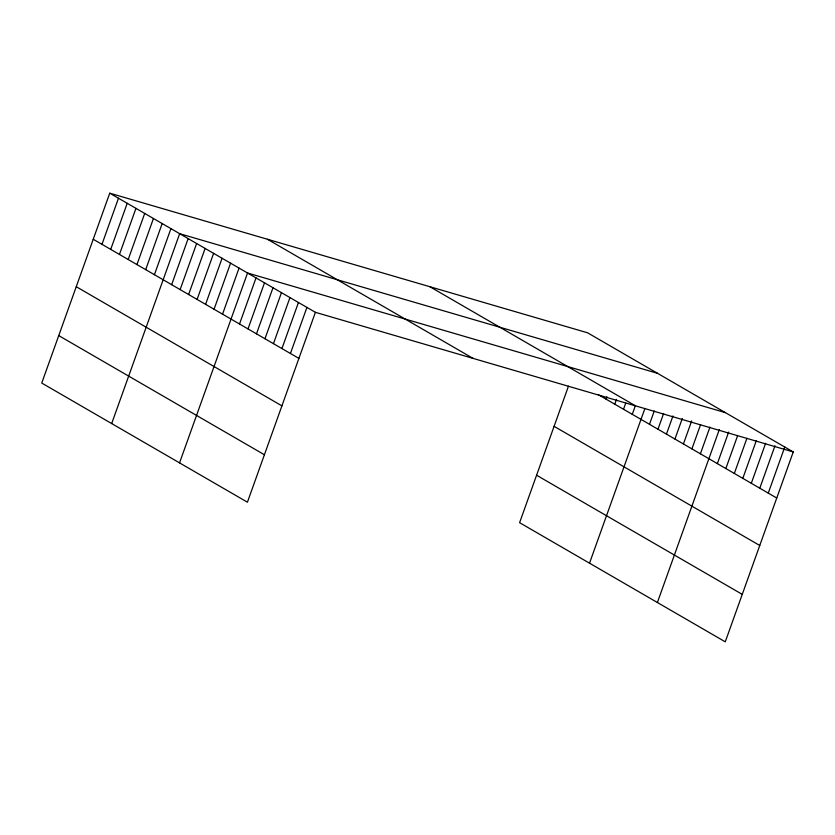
<?xml version="1.0" encoding="UTF-8"?>
<svg xmlns="http://www.w3.org/2000/svg" width="835" height="835" viewBox="0 0 835 835"><rect width="100%" height="100%" fill="white"/><g stroke="black" fill="none" stroke-linecap="round" stroke-linejoin="round"><path stroke-width="1.25" d="M109.74 193.177L41.75 383.056L247.421 502.2L315.4 312.321L109.74 193.177L587.579 332.8L793.25 451.944L725.26 641.823L519.6 522.679L568.468 386.177M101.974 244.321L118.476 198.239M110.721 249.383L127.212 203.302M119.457 254.445L135.959 208.364M128.204 259.508L144.695 213.436M136.94 264.58L153.442 218.499M145.687 269.642L162.178 223.561M154.423 274.705L170.924 228.623M111.681 423.564L179.661 233.685L657.51 373.308M171.645 284.683L188.146 238.601M180.13 289.599L196.632 243.517M188.616 294.515L205.118 248.433M197.102 299.431L213.603 253.349M205.587 304.337L222.079 258.265M214.063 309.253L230.564 263.171M222.548 314.169L239.05 268.087M179.546 462.882L247.536 273.003L725.375 412.626M239.52 324.001L256.021 277.919M248.005 328.917L264.507 282.835M256.491 333.833L272.982 287.751M264.966 338.749L281.468 292.667M273.452 343.665L289.954 297.584M281.938 348.571L298.439 302.5M290.423 353.487L306.925 307.405M606.043 399.13L606.909 396.708M614.79 404.203L616.522 399.349M623.526 409.265L625.697 403.201M632.272 414.327L635.31 405.841M589.52 563.187L644.912 408.472M649.494 424.305L654.264 410.966M657.98 429.221L663.616 413.45M666.455 434.137L672.968 415.945M674.941 439.053L682.32 418.439M683.427 443.959L691.683 420.923M691.912 448.875L700.596 424.629M700.398 453.791L709.948 427.113M657.395 602.505L719.3 429.608M717.359 463.623L728.652 432.092M725.845 468.539L737.566 435.797M734.33 473.455L746.918 438.291M742.816 478.371L756.27 440.776M751.302 483.288L765.632 443.27M759.787 488.193L774.984 445.754M768.263 493.109L784.764 447.028M315.4 312.321L793.25 451.944M429.889 286.718L635.56 405.873M598.392 394.704L776.748 498.025M267.419 239.248L473.09 358.403M554.096 426.33L759.756 545.485M536.581 475.219L742.252 594.374M93.238 239.259L298.909 358.403M76.246 286.708L281.917 405.862M58.742 335.597L264.413 454.751"/></g></svg>
